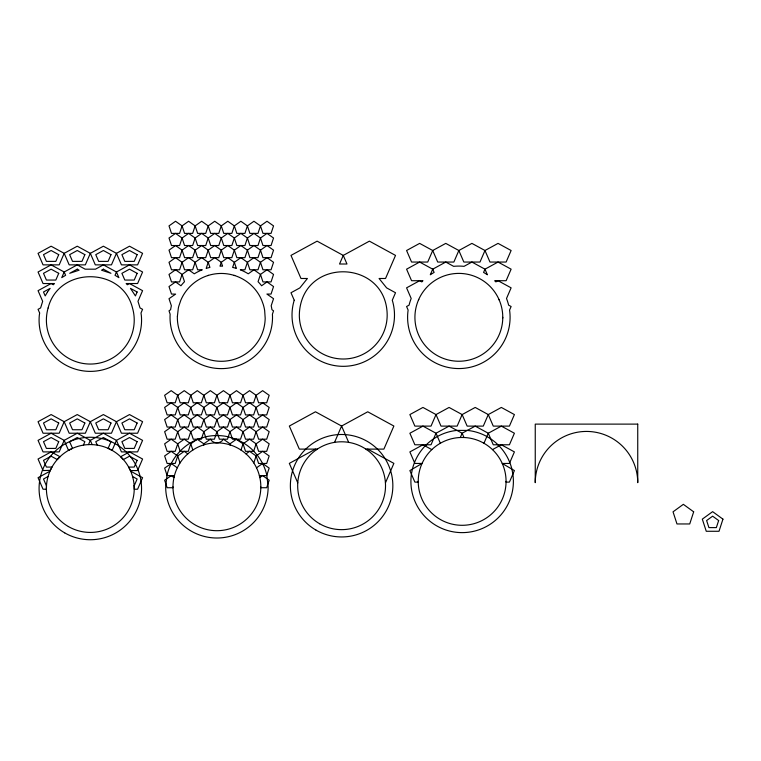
<?xml version="1.0" encoding="UTF-8"?>
<svg xmlns="http://www.w3.org/2000/svg" width="761" height="761" viewBox="0 0 761 761"><rect width="100%" height="100%" fill="white"/><g stroke="black" fill="none" stroke-linecap="round" stroke-linejoin="round"><path stroke-width="1.14" d="M260.833 486.84L260.823 487.725A43.919 43.919 0 0 1 194.131 524.329A43.919 43.919 0 0 1 195.777 448.277A43.919 43.919 0 0 1 260.823 487.725L266.683 487.725L269.175 480.229L262.64 475.596L259.853 477.575L259.387 475.596L266.683 475.596L269.175 468.091L262.64 463.459M506.065 481.38L506.055 482.113L509.423 482.113L514.407 470.574L502.25 463.478L509.423 463.439L514.407 451.901L501.347 444.776L492.481 449.618M502.764 318.05A43.919 43.919 0 0 0 437.518 278.926A43.919 43.919 0 0 0 436.253 354.987A43.919 43.919 0 0 0 502.764 318.05L502.764 317.318M46.478 485.746L46.402 489.228L43.044 489.228L38.05 477.699L49.941 471.202M236.509 439.192L237.337 439.782A51.244 51.244 0 0 1 253.689 451.102L257.237 455.164A51.244 51.244 0 0 1 266.826 475.178L268.148 486.774A51.244 51.244 0 0 1 216.914 538.017A51.244 51.244 0 0 1 165.67 486.774L167.001 475.168A51.244 51.244 0 0 1 176.581 455.164L180.129 451.102A51.244 51.244 0 0 1 196.481 439.782L197.451 439.373L203.843 443.834C205.242 444.481 202.911 445.508 203.634 444.472M203.558 444.681L203.843 443.834L210.378 439.192C213.584 444.11 220.233 444.12 223.439 439.192L229.974 443.834L230.355 444.966L229.784 444.405M240.98 450.036L243.044 443.834L249.579 439.192L256.115 443.834L258.607 451.33L266.683 451.33L269.175 443.825L262.64 439.192L256.115 443.834L253.689 451.102M253.794 462.926L256.115 455.963L262.64 451.33L269.175 455.963L266.683 463.459L258.607 463.459L256.115 455.963L249.579 451.33L245.993 453.87M229.717 444.766L229.974 443.834L236.3 439.344L243.044 443.834L245.537 451.33L253.613 451.33M83.377 445.128L84.871 441.684L77.251 437.537L69.632 441.694L72.514 448.343L68.519 450.369L64.181 440.362L51.12 433.228L43.044 433.228L38.05 421.699L51.12 414.564L64.181 421.699L69.175 433.228L85.327 433.228L90.321 421.699L103.382 414.564L116.452 421.699L121.446 433.228L137.598 433.228L142.583 421.689L129.513 414.564L116.452 421.699L111.458 433.228L95.306 433.228L90.321 421.699L77.251 414.564L64.181 421.699L59.196 433.228L51.12 433.228L38.05 440.362L43.044 451.901L59.196 451.891L64.181 440.362L77.251 433.228L90.321 440.362L92.157 444.614M88.476 444.614L90.321 440.362L103.382 433.228L116.452 440.362L121.446 451.901L137.598 451.891L142.583 440.362L129.513 433.228L116.452 440.362L112.124 450.369L108.119 448.343L111.001 441.684L103.382 437.537L95.762 441.694L97.256 445.128M134.221 485.746L137.132 479.021L132.576 476.538M334.545 442.369L341.603 426.046L367.734 411.787L393.875 426.036L383.896 449.114L365.879 449.114M418.474 300.024L418.75 299.387M385.437 482.883L393.875 463.373L367.734 449.114L366.707 449.675M440.343 443.244L436.015 433.237L422.945 426.112L409.875 433.237L414.869 444.776L431.021 444.776L436.015 433.237L449.076 426.112L462.146 433.237L463.982 437.499A43.919 43.919 0 0 1 499.872 503.868A43.919 43.919 0 0 1 424.419 503.868A43.919 43.919 0 0 1 460.3 437.499L462.146 433.237L475.206 426.112L488.277 433.237L493.271 444.776L509.423 444.776L514.407 433.237L501.347 426.112L488.277 433.237L483.948 443.254M425.114 445.956L426.284 444.776M197.308 439.192L190.773 443.834L188.281 451.33L180.205 451.33M171.377 475.596L164.642 480.229L167.144 487.725L172.994 487.725L172.985 486.84M256.524 467.806L262.564 463.516M48.057 476.538L43.501 479.021L46.411 485.746M197.451 439.373L205.546 436.814A51.244 51.244 0 0 1 228.271 436.814L236.3 439.344M207.829 275.558L208.514 275.349M460.3 437.499L463.982 437.499M215.629 435.549L218.198 435.549M317.327 449.114L299.32 449.114L289.332 426.046L315.463 411.787L341.603 426.046L348.671 442.369M234.036 275.349L234.721 275.558M431.81 449.618L422.945 444.776L409.875 451.91L414.869 463.439L422.051 463.439L409.875 470.574L414.869 482.113L418.227 482.113L418.227 481.38M316.5 449.675L315.463 449.114L289.332 463.382L297.77 482.874M130.692 471.202L142.583 477.689L137.598 489.228L134.231 489.228L134.155 485.746M187.824 453.87L184.238 451.33L177.713 455.963L175.211 463.459L167.144 463.459L164.642 455.963L171.177 451.33L177.713 455.963L180.024 462.926M177.294 467.806L171.254 463.516L164.642 468.101L167.144 475.596L174.44 475.596L173.965 477.575L171.177 475.596M498.008 444.776L499.178 445.956M498.94 299.387L499.216 300.024M192.847 450.036L190.773 443.834L184.238 439.192L177.713 443.834L175.211 451.33L167.144 451.33L164.642 443.834L171.177 439.192L177.713 443.834L180.129 451.102M177.38 316.462L177.361 318.326A43.919 43.919 0 0 0 221.27 361.294A43.919 43.919 0 0 0 265.189 318.326L264.657 310.498A43.729 43.729 0 0 0 263.173 304.219L261.746 300.319A43.919 43.919 0 0 0 180.804 300.31L178.797 306.188A43.919 43.919 0 0 0 178.331 308.167L177.38 316.462M299.482 311.744L299.33 315.092A43.919 43.919 0 0 0 343.259 359.011A43.919 43.919 0 0 0 387.178 315.092C386.778 259.568 304.153 256.371 299.482 311.744M39.629 312.99L39.287 315.53A51.244 51.244 0 0 0 90.321 371.378A51.244 51.244 0 0 0 141.356 315.53L141.004 312.99L142.583 309.327L140.024 307.939L137.979 301.318L142.583 290.664L129.513 283.539L127.306 284.738L126.145 283.539L137.598 283.53L142.583 272L129.513 264.866L116.452 272L115.025 275.301L118.887 277.641L116.452 272L103.382 264.866L95.486 269.175L85.146 269.175L77.251 264.866L64.181 272L61.746 277.632L65.617 275.301L64.181 272L51.12 264.866L43.044 264.866L38.05 253.337L51.12 246.203L64.181 253.337L69.175 264.866L85.327 264.866L90.321 253.337L103.382 246.203L116.452 253.337L121.446 264.866L137.598 264.866L142.583 253.327L129.513 246.203L116.452 253.337L111.458 264.866L95.306 264.866L90.321 253.337L77.251 246.203L64.181 253.337L59.196 264.866L51.12 264.866L38.05 272L43.044 283.539L54.488 283.539L53.327 284.738L51.12 283.539L38.05 290.664L42.664 301.318L40.609 307.939L38.05 309.337L39.629 312.99M411.463 473.827L411.416 474.132A51.244 51.244 0 0 0 462.146 532.624A51.244 51.244 0 0 0 512.876 474.132L511.925 469.214A51.244 51.244 0 0 0 490.693 438.831L486.869 436.5A51.244 51.244 0 0 0 467.349 430.403L456.942 430.403A51.244 51.244 0 0 0 437.423 436.491L433.599 438.821A51.244 51.244 0 0 0 412.367 469.214L411.463 473.827M48.105 308.005L48.086 308.081A43.777 43.777 0 0 0 46.392 320.115L46.392 320.172A43.91 43.91 0 0 0 96.419 363.625A43.91 43.91 0 0 0 132.538 308.081C122.264 266.312 58.483 266.264 48.105 308.005M693.671 511.83L689.732 523.958L676.976 523.958L673.038 511.83L683.349 504.334L693.671 511.83M718.65 520.543L716.348 527.611L708.919 527.611L706.617 520.543L712.629 516.177L718.65 520.543M722.95 519.145L719.012 531.273L706.256 531.273L702.317 519.145L712.629 511.649L722.95 519.145M182.079 225.893L179.577 233.389L171.501 233.389L169.009 225.893L175.544 221.261L182.079 225.893L184.571 233.389L192.647 233.389L195.139 225.893L201.675 221.261L208.21 225.893L210.702 233.389L218.778 233.389L221.27 225.893L227.805 221.261L234.34 225.893L236.842 233.389L244.909 233.389L247.411 225.893L253.936 221.261L260.471 225.893L262.973 233.389L271.049 233.389L273.541 225.893L267.006 221.261L260.471 225.893L257.979 233.389L249.903 233.389L247.411 225.893L240.876 221.261L234.34 225.893L231.848 233.389L223.772 233.389L221.27 225.893L214.745 221.261L208.21 225.893L205.717 233.389L197.641 233.389L195.139 225.893L188.604 221.261L182.079 225.893M182.079 238.031L179.577 245.527L171.501 245.527L169.009 238.031L175.544 233.389L182.079 238.031L184.571 245.527L192.647 245.527L195.139 238.031L201.675 233.389L208.21 238.031L210.702 245.527L218.778 245.527L221.27 238.031L227.805 233.389L234.34 238.031L236.842 245.527L244.909 245.527L247.411 238.031L253.936 233.389L260.471 238.031L262.973 245.527L271.049 245.527L273.541 238.031L267.006 233.389L260.471 238.031L257.979 245.527L249.903 245.527L247.411 238.031L240.876 233.389L234.34 238.031L231.848 245.527L223.772 245.527L221.27 238.031L214.745 233.389L208.21 238.031L205.717 245.527L197.641 245.527L195.139 238.031L188.604 233.389L182.079 238.031M182.079 250.16L179.577 257.656L171.501 257.665L169.009 250.16L175.544 245.527L182.079 250.16L184.571 257.665L192.647 257.656L195.139 250.16L201.675 245.527L208.21 250.16L210.702 257.665L218.778 257.656L221.27 250.16L227.805 245.527L234.34 250.16L236.842 257.665L244.909 257.656L247.411 250.16L253.936 245.527L260.471 250.16L262.973 257.665L271.049 257.656L273.541 250.16L267.006 245.527L260.471 250.16L257.979 257.656L249.903 257.665L247.411 250.16L240.876 245.527L234.34 250.16L231.848 257.656L223.772 257.665L221.27 250.16L214.745 245.527L208.21 250.16L205.717 257.656L197.641 257.665L195.139 250.16L188.604 245.527L182.079 250.16M182.079 262.298L179.577 269.794L171.501 269.794L169.009 262.298L175.544 257.656L182.079 262.298L184.571 269.794L192.647 269.794L195.139 262.298L201.675 257.656L208.21 262.298L209.912 267.406A51.244 51.244 0 0 0 206.174 268.405L208.21 262.298L214.745 257.656L221.27 262.298L222.554 266.15A51.244 51.244 0 0 0 219.996 266.15L221.27 262.298L227.805 257.656L234.34 262.298L236.376 268.414A51.244 51.244 0 0 0 232.638 267.406L234.34 262.298L240.876 257.656L247.411 262.298L249.903 269.794L257.979 269.794L260.471 262.298L267.006 257.656L273.541 262.298L271.049 269.794L262.973 269.794L260.471 262.298L253.936 257.656L247.411 262.298L244.909 269.794L240.295 269.794L241.703 270.383A51.244 51.244 0 0 1 248.267 273.817L253.936 269.794L260.471 274.426L262.973 281.931L271.049 281.922L273.541 274.426L267.006 269.794L260.471 274.426L258.055 281.694A51.244 51.244 0 0 1 261.603 285.765L267.006 281.931L273.541 286.564L271.049 294.06L266.902 294.06L273.541 298.692L271.182 305.77A51.244 51.244 0 0 1 271.934 309.689L273.541 310.83L272.419 314.207A51.244 51.244 0 0 1 221.27 368.619A51.244 51.244 0 0 1 170.131 314.198L169.009 310.83L170.616 309.689A51.244 51.244 0 0 1 171.368 305.77L169.009 298.692L175.62 294.117L171.501 294.06L169.009 286.564L175.544 281.931L180.947 285.765A51.244 51.244 0 0 1 184.495 281.694L182.079 274.426L175.544 269.794L169.009 274.426L171.501 281.931L179.577 281.922L182.079 274.426L188.604 269.794L194.283 273.817A51.244 51.244 0 0 1 200.847 270.383L202.255 269.794L197.641 269.794L195.139 262.298L188.604 257.656L182.079 262.298M177.713 395.292L175.211 402.797L167.144 402.797L164.642 395.292L171.177 390.659L177.713 395.292L180.205 402.797L188.281 402.797L190.773 395.292L197.308 390.659L203.843 395.292L206.336 402.797L214.412 402.797L216.914 395.292L223.439 390.659L229.974 395.292L232.476 402.797L240.552 402.797L243.044 395.292L249.579 390.659L256.115 395.292L258.607 402.797L266.683 402.797L269.175 395.292L262.64 390.659L256.115 395.292L253.613 402.797L245.537 402.797L243.044 395.292L236.509 390.659L229.974 395.292L227.482 402.797L219.406 402.797L216.914 395.292L210.378 390.659L203.843 395.292L201.351 402.797L193.275 402.797L190.773 395.292L184.238 390.659L177.713 395.292M177.713 407.43L175.211 414.926L167.144 414.926L164.642 407.43L171.177 402.797L177.713 407.43L180.205 414.926L188.281 414.926L190.773 407.43L197.308 402.797L203.843 407.43L206.336 414.926L214.412 414.926L216.914 407.43L223.439 402.797L229.974 407.43L232.476 414.926L240.552 414.926L243.044 407.43L249.579 402.797L256.115 407.43L258.607 414.926L266.683 414.926L269.175 407.43L262.64 402.797L256.115 407.43L253.613 414.926L245.537 414.926L243.044 407.43L236.509 402.797L229.974 407.43L227.482 414.926L219.406 414.926L216.914 407.43L210.378 402.797L203.843 407.43L201.351 414.926L193.275 414.926L190.773 407.43L184.238 402.797L177.713 407.43M177.713 419.568L175.211 427.064L167.144 427.064L164.642 419.568L171.177 414.926L177.713 419.568L180.205 427.064L188.281 427.064L190.773 419.568L197.308 414.926L203.843 419.568L206.336 427.064L214.412 427.064L216.914 419.568L223.439 414.926L229.974 419.568L232.476 427.064L240.552 427.064L243.044 419.568L249.579 414.926L256.115 419.568L258.607 427.064L266.683 427.064L269.175 419.558L262.64 414.926L256.115 419.568L253.613 427.064L245.537 427.064L243.044 419.568L236.509 414.926L229.974 419.568L227.482 427.064L219.406 427.064L216.914 419.568L210.378 414.926L203.843 419.568L201.351 427.064L193.275 427.064L190.773 419.568L184.238 414.926L177.713 419.568M177.713 431.696L175.211 439.192L167.144 439.192L164.642 431.696L171.177 427.064L177.713 431.696L180.205 439.192L188.281 439.192L190.773 431.696L197.308 427.064L203.843 431.696L206.336 439.192L214.412 439.192L216.914 431.696L223.439 427.064L229.974 431.696L232.476 439.192L240.552 439.192L243.044 431.696L249.579 427.064L256.115 431.696L258.607 439.192L266.683 439.192L269.175 431.696L262.64 427.064L256.115 431.696L253.613 439.192L245.537 439.192L243.044 431.696L236.509 427.064L229.974 431.696L227.482 439.192L219.406 439.192L216.914 431.696L210.378 427.064L203.843 431.696L201.351 439.192L193.275 439.192L190.773 431.696L184.238 427.064L177.713 431.696M294.241 300.262L293.993 300.985A51.244 51.244 0 0 0 343.259 366.326A51.244 51.244 0 0 0 392.514 300.985L392.267 300.262L395.52 292.747L386.636 287.896L379.073 278.488L385.542 278.488L395.52 255.411L369.389 241.151L343.259 255.411L339.539 264.01L346.978 264.01L343.259 255.411L317.118 241.151L290.987 255.411L300.976 278.488L307.425 278.488L299.863 287.905L290.987 292.747L294.241 300.262M58.73 254.659L55.829 261.384L46.411 261.384L43.501 254.659L51.12 250.502L58.73 254.659M58.73 273.332L55.829 280.058L46.411 280.058L43.501 273.332L51.12 269.175L58.73 273.332M84.871 254.659L81.96 261.384L72.542 261.384L69.632 254.659L77.251 250.502L84.871 254.659M111.001 254.659L108.091 261.384L98.673 261.384L95.762 254.659L103.382 250.502L111.001 254.659M58.73 423.021L55.829 429.746L46.411 429.746L43.501 423.021L51.12 418.864L58.73 423.021M137.132 254.659L134.221 261.384L124.814 261.384L121.903 254.659L129.513 250.502L137.132 254.659M58.73 441.684L55.829 448.41L46.411 448.41L43.501 441.694L51.12 437.537L58.73 441.684M137.132 273.332L134.221 280.058L124.814 280.058L121.903 273.332L129.513 269.175L137.132 273.332M137.132 291.996L135.439 295.924L130.483 288.371L137.132 291.996M84.871 423.021L81.96 429.746L72.542 429.746L69.632 423.021L77.251 418.864L84.871 423.021M111.001 423.021L108.091 429.746L98.673 429.746L95.762 423.021L103.382 418.864L111.001 423.021M137.132 423.021L134.221 429.746L124.814 429.746L121.903 423.021L129.513 418.864L137.132 423.021M137.132 441.684L134.221 448.41L124.814 448.41L121.903 441.694L129.513 437.537L137.132 441.684M137.132 460.357L134.221 467.083L128.666 467.083L130.407 470.564L137.598 470.564L142.583 459.026L129.513 451.891L120.647 456.733L123.358 459.558L129.513 456.2L137.132 460.357M432.714 250.512L427.72 262.05L411.568 262.05L406.583 250.512L419.644 243.387L432.714 250.512L437.708 262.05L453.86 262.05L458.845 250.512L471.915 243.387L484.976 250.512L489.97 262.05L506.122 262.05L511.116 250.512L498.046 243.387L484.976 250.512L479.991 262.05L463.839 262.05L458.845 250.512L445.775 243.387L432.714 250.512M432.714 269.185L430.298 274.769A51.244 51.244 0 0 1 434.122 272.438L432.714 269.185L419.644 262.05L406.583 269.185L411.568 280.714L422.983 280.714A51.244 51.244 0 0 0 421.813 281.903L419.644 280.714L406.583 287.848L411.187 298.493A51.244 51.244 0 0 0 409.066 305.161L406.583 306.512L408.115 310.069A51.244 51.244 0 0 0 458.845 368.562A51.244 51.244 0 0 0 509.575 310.069L511.116 306.512L508.624 305.151A51.244 51.244 0 0 0 506.503 298.502L511.116 287.848L498.046 280.714L495.877 281.903A51.244 51.244 0 0 0 494.707 280.714L506.122 280.714L511.116 269.175L498.046 262.05L484.976 269.185L483.568 272.438A51.244 51.244 0 0 1 487.401 274.769L484.976 269.185L471.915 262.05L464.048 266.34A51.244 51.244 0 0 0 453.642 266.34L445.775 262.05L432.714 269.185M436.015 414.574L431.021 426.112L414.869 426.112L409.875 414.574L422.945 407.439L436.015 414.574L441 426.112L457.152 426.112L462.146 414.574L475.206 407.439L488.277 414.574L493.271 426.112L509.423 426.112L514.407 414.574L501.347 407.439L488.277 414.574L483.292 426.112L467.14 426.112L462.146 414.574L449.076 407.439L436.015 414.574M50.321 470.346L43.044 470.564L38.05 459.026L51.12 451.891L59.986 456.733L57.275 459.558L51.12 456.2L43.501 460.357L46.411 467.083L51.967 467.083L50.321 470.346M47.429 292.1L45.194 295.915L43.501 291.996L50.15 288.362L47.429 292.1M77.251 269.175L69.717 273.285L79.115 270.193L77.251 269.175M103.382 269.175L101.517 270.193L110.935 273.294L103.382 269.175M637.737 424.115L535.249 424.115L535.249 482.674A51.244 51.244 0 0 1 586.493 431.43A51.244 51.244 0 0 1 637.737 482.674L637.737 424.115M68.357 526.536A43.919 43.919 0 0 0 134.24 488.495A43.919 43.919 0 0 0 68.357 450.464A43.919 43.919 0 0 0 68.357 526.536M64.695 532.871A51.244 51.244 0 0 0 141.556 488.495A51.244 51.244 0 0 0 64.695 444.12A51.244 51.244 0 0 0 64.695 532.871M315.986 530.094A51.244 51.244 0 0 0 392.847 485.718A51.244 51.244 0 0 0 315.986 441.342A51.244 51.244 0 0 0 315.986 530.094M319.639 523.758A43.919 43.919 0 0 0 385.523 485.718A43.919 43.919 0 0 0 319.639 447.677A43.919 43.919 0 0 0 319.639 523.758"/></g></svg>
